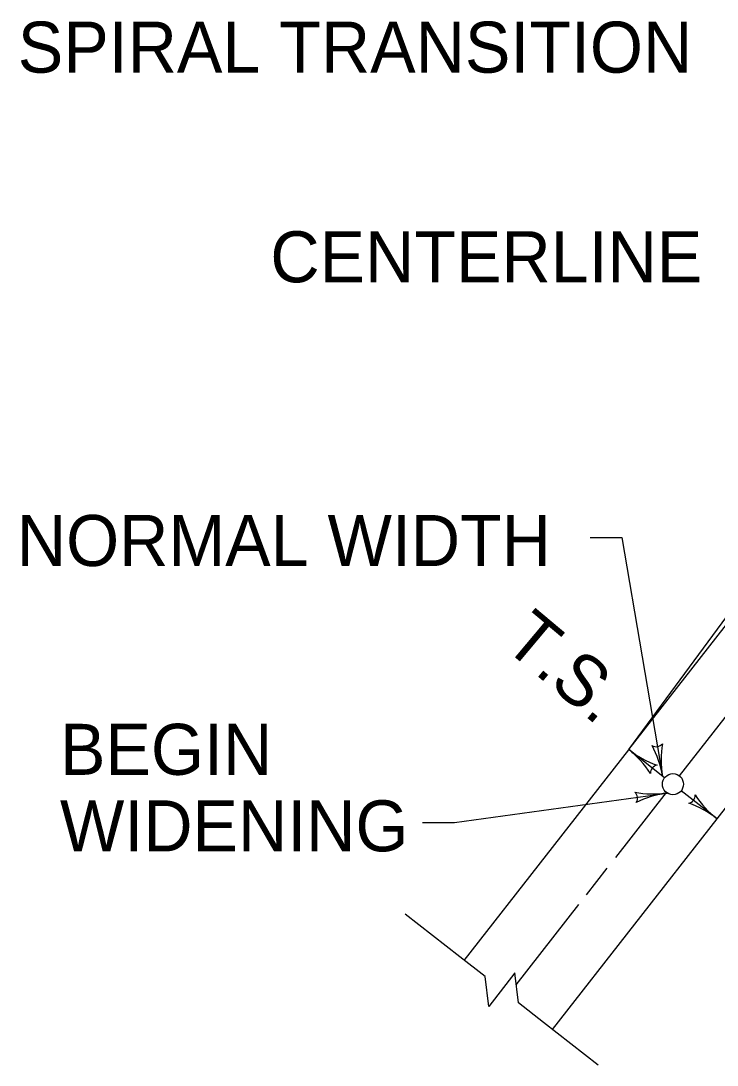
# Model space of a CAD drawing. Extents: x 997.6 to 1036.6, y 998.9 to 1022.6.
# Drawn here: x 1015.319 to 1018.05, y 1013.893 to 1017.987 of the extents above; entities that cross this region are included whole.
import ezdxf

# ---------------------------------------------------------------- set-up
doc = ezdxf.new("R2010")
doc.units = 0
doc.layers.add('Level 1', color=7, linetype='Continuous')

msp = doc.modelspace()

# ---------------------------------------------------------------- linework, layer by layer
at = {"layer": 'Level 1'}
for p, q in [((1017.5512500000001, 1015.9615000000001), (1017.6762500000001, 1015.9615000000001)), ((1017.6762500000001, 1015.9615000000001), (1017.8355833333335, 1015.0265000000002)), ((1017.7029166666669, 1015.1300833333335), (1018.1816666666668, 1015.7798333333335)), ((1017.7029166666669, 1015.1300833333335), (1018.1985000000001, 1015.7643333333334)), ((1017.9018333333335, 1015.0273333333334), (1018.3382500000001, 1015.5860000000001)), ((1018.0496666666668, 1014.8593333333334), (1018.5391666666668, 1015.4858333333335)), ((1017.0576666666668, 1014.3040000000001), (1017.7030000000001, 1015.1300000000001)), ((1017.8436666666668, 1015.0201666666668), (1017.7029166666669, 1015.1300833333335)), ((1017.0193333333335, 1014.8442500000001), (1017.8535000000002, 1014.9600833333335)), ((1017.6520000000002, 1014.7074166666667), (1017.8508333333334, 1014.9620000000001)), ((1018.0495833333334, 1014.8592500000001), (1017.9090000000001, 1014.9691666666668)), ((1016.8943333333335, 1014.8442500000001), (1017.0193333333335, 1014.8442500000001)), ((1017.4042500000002, 1014.0332500000002), (1018.0496666666668, 1014.8593333333334)), ((1017.5378333333334, 1014.5613333333334), (1017.6189166666668, 1014.6650833333334)), ((1017.2619166666668, 1014.2082500000001), (1017.5077500000001, 1014.5229166666668)), ((1017.0407500000001, 1014.3172500000002), (1016.8264166666668, 1014.4846666666668)), ((1017.5834166666668, 1013.8933333333334), (1017.3690833333335, 1014.0607500000001))]:
    msp.add_line(p, q, dxfattribs=at)
msp.add_lwpolyline([(1017.3690833333335, 1014.0607500000001), (1017.2705833333334, 1014.1376666666667), (1017.2562500000001, 1014.2546666666668), (1017.1536666666668, 1014.1233333333334), (1017.1392500000002, 1014.2403333333334), (1017.0407500000001, 1014.3172500000002)], dxfattribs=at)
msp.add_circle((1017.8763333333335, 1014.9946666666668), 0.04144113965081904, dxfattribs=at)
for centre, radius, start, end in [((1017.943266203254, 1015.4380118023919), 0.3906249375094344, 232.01442222222227, 232.0266472222222), ((1017.943266203254, 1015.4380118023919), 0.3906249375094344, 232.0266472222222, 250.6954305555555), ((1017.4625671300795, 1014.8221548642749), 0.3906249375094344, 33.37380555555558, 52.02053611111114), ((1017.8106711520987, 1015.1729377158989), 0.03124999530443226, 238.44547222222224, 320.5621666666667), ((1017.4505095700407, 1014.9608795868614), 0.3906249375125805, 9.670875000000024, 28.339658333333375), ((1018.220657096626, 1015.0921204131387), 0.3906249375125805, 171.01803333333334, 189.6647638888889), ((1017.8199859618835, 1015.0386535705171), 0.03124999530417231, 100.80124444444448, 182.9179388888889), ((1017.4505095700407, 1014.9608795868614), 0.3906249375125805, 9.65865000000008, 9.67087500000008), ((1017.79977289723, 1015.3469957784619), 0.390624937474841, 259.2527611111111, 277.8994916666667), ((1017.7063643633082, 1014.9396939777142), 0.031249995301401896, 326.6802, 48.79689444444443), ((1017.9072271027701, 1014.5731708882049), 0.39062493747483834, 97.90560277777774, 116.5743861111111), ((1017.9072271027701, 1014.5731708882049), 0.39062493747483834, 97.8933777777778, 97.9056027777778), ((1017.8090332024289, 1014.5514782074067), 0.3906249375093161, 51.98931388888889, 70.65809722222224), ((1017.9325736383505, 1014.9507560254366), 0.03124999530416697, 280.76391111111116, 2.880605555555576), ((1018.290133464238, 1015.1670217925933), 0.3906249375093357, 213.33647222222226, 231.98320277777782), ((1017.8090332024289, 1014.5514782074067), 0.3906249375093161, 51.97708888888894, 51.989313888888944)]:
    msp.add_arc(centre, radius, start, end, dxfattribs=at)

# ---------------------------------------------------------------- texts
for s, p in [('SPIRAL TRANSITION', (1015.3066666666668, 1017.7842500000002)), ('CENTERLINE', (1016.2973333333334, 1016.9623333333335)), ('NORMAL WIDTH', (1015.3030833333335, 1015.8500833333335)), ('BEGIN', (1015.4721666666668, 1015.0313333333335)), ('WIDENING', (1015.4721666666668, 1014.7313333333335))]:
    msp.add_text(s, height=0.20000000000000004, dxfattribs=at).set_placement(p)
msp.add_text('T.S.', height=0.20000000000000004, rotation=320.00000000000006, dxfattribs=at).set_placement((1017.2038333333335, 1015.5366666666667))

doc.saveas('drawing.dxf')
